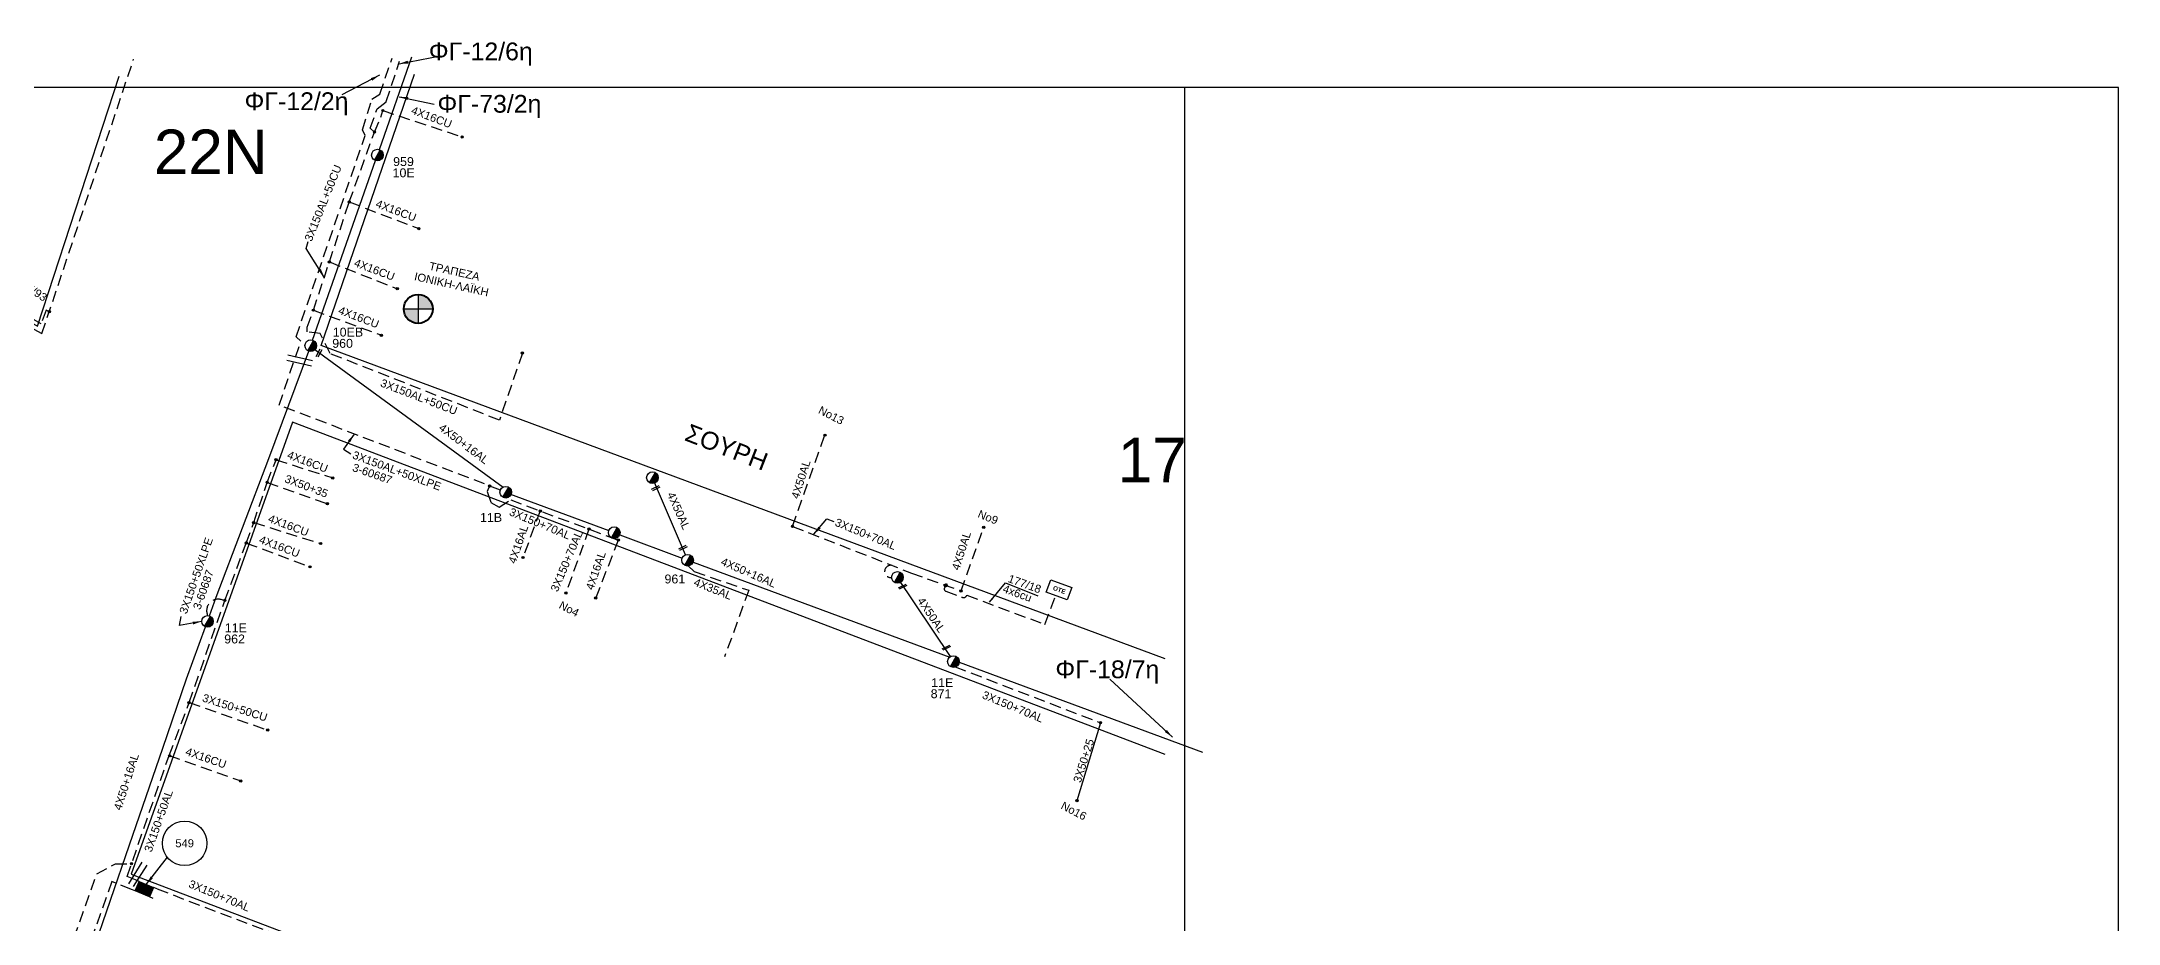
# Model space of a CAD drawing. Header units: millimetres. Extents: x 751 to 1825, y 358 to 872.
# Drawn here: x 1591.4 to 1825, y 762.4 to 861.6 of the extents above; entities that cross this region are included whole.
import ezdxf

# ---------------------------------------------------------------- set-up
doc = ezdxf.new("R2010")
doc.units = ezdxf.units.MM
doc.linetypes.add('DASHED', pattern=[19.05, 12.7, -6.35])
for name, color, linetype in [('Link Box 4 Διευθύνσεων', 7, 'Continuous'), ('Pillar OTE', 7, 'Continuous'), ('Άγνωστα', 7, 'Continuous'), ('Γυμνά εναέρια ΧΤ (3Φ)   3x50+35CU', 7, 'Continuous'), ('Γυμνά εναέρια ΧΤ (3Φ)   4x35AL', 7, 'Continuous'), ('Γυμνά εναέρια ΧΤ και ΦΟΠ (3Φ)   4x50+16AL', 7, 'Continuous'), ('Επιγραφές - Σχήματα', 7, 'Continuous'), ('Καλώδια ΧΤ   3x150+50AL', 7, 'DASHED'), ('Καλώδια ΧΤ   3x150+50AL XLPE', 7, 'DASHED'), ('Καλώδια ΧΤ   3x150+50CU', 7, 'DASHED'), ('Καλώδια ΧΤ   3x150+70 XLPE', 7, 'DASHED'), ('Καλώδια ΧΤ   3x150+70AL', 7, 'DASHED'), ('Καλώδια ΧΤ   3x150AL+50CU', 7, 'DASHED'), ('Καλώδια ΧΤ   3x150AL+50XLPE', 7, 'DASHED'), ('Μηχανική τομή', 7, 'Continuous'), ('Στύλος ΦΜ', 7, 'Continuous'), ('Στύλος ΦΜ @ 1', 7, 'Continuous'), ('Συνδέσεις', 7, 'Continuous'), ('Τομή', 7, 'Continuous'), ('Υπόβαθρο ΔΕΗ', 7, 'Continuous'), ('Υπόγεια καλώδια Δικτύου ΧΤ και Παρ. ΧΤ - 3X150+70 AL', 7, 'DASHED'), ('Υπόγεια καλώδια Παροχών ΧΤ   4x16AL', 7, 'DASHED'), ('Υπόγεια καλώδια Παροχών ΧΤ   4x16CU', 7, 'DASHED'), ('Υπόγεια καλώδια Παροχών ΧΤ   4x50AL', 7, 'DASHED'), ('Υπόγεια καλώδια Παροχών ΧΤ   4x6', 7, 'DASHED')]:
    doc.layers.add(name, color=color, linetype=linetype)
doc.styles.get("Standard").update_dxf_attribs({"font": 'arial.ttf'})
doc.linetypes.add('SYN_LINE', pattern='A,0.5,-0.0001,["/\\/\\/\\/",Standard,S=0.1,R=0,X=0,Y=-0.05],-0.25', length=0.7501)
doc.dimstyles.new('ISO-25', dxfattribs={"dimtxt": 2.5, "dimasz": 2.5, "dimexe": 1.25, "dimexo": 0.625, "dimtad": 1, "dimtxsty": 'Standard', "dimcen": 2.5, "dimadec": 0, "dimazin": 0, "dimtfac": 1, "dimtmove": 0, "dimatfit": 3, "dimfxl": 1, "dimarcsym": 0})

# ---------------------------------------------------------------- blocks, each defined once
blk = doc.blocks.new('_ΣΥΝΔΕΣΗ')
at = {"layer": 'Συνδέσεις', "linetype": 'SYN_LINE', "ltscale": 40}
blk.add_hatch(color=256, dxfattribs=at).paths.add_polyline_path([(0.5, -0.01, 1), (-0.5, -0.01, 1)])
at = {"layer": 'Συνδέσεις'}
blk.add_circle((0, -0.01), 0.5, dxfattribs=at)
blk = doc.blocks.new('ΥΠΑΡΧΩΝ ΤΣΙΜΕΝΤΕΝΙΟΣ ΣΤΥΛΟΣ')
at = {"layer": 'Στύλος ΦΜ'}
blk.add_hatch(color=256, dxfattribs=at).paths.add_polyline_path([(-1.29, -2.28, 0.574793), (2.62, 0, 0.268822), (1.3, 2.27)])
blk.add_line((-1.29, -2.28), (1.3, 2.27), dxfattribs=at)
blk.add_circle((0, 0), 2.62, dxfattribs=at)
at = {"layer": 'Στύλος ΦΜ', "flags": 4}
for tag, p in [('ΑΡΙΘΜΟΣ', (-4.68, 8.05)), ('ΤΥΠΟΣ', (-4.91, 3.03))]:
    blk.add_attdef(tag, p, '', height=4, dxfattribs=at)
blk = doc.blocks.new('ΤΟΜΗ')
at = {"layer": 'Τομή', "ltscale": 40}
for p, q in [((-5.68, 0), (5.68, 0)), ((5.68, -2.33), (-5.68, -2.33))]:
    blk.add_line(p, q, dxfattribs=at)
blk = doc.blocks.new('LINK BOX 4 ΑΝΑΧΩΡΗΣΕΩΝ')
at = {"layer": 'Link Box 4 Διευθύνσεων', "ltscale": 40}
blk.add_hatch(color=256, dxfattribs=at).paths.add_polyline_path([(-3.54, 0), (-3.54, -4.67), (3.54, -4.67), (3.54, 0)])
for p, q in [((-3.54, 0), (-5.33, 0)), ((5.33, 0), (3.54, 0)), ((-3.54, -4.67), (-5.33, -4.67)), ((5.33, -4.67), (3.54, -4.67))]:
    blk.add_line(p, q, dxfattribs=at)
blk.add_lwpolyline([(-3.54, -4.67), (-3.54, 0), (3.54, 0), (3.54, -4.67)], close=True, dxfattribs=at)
blk = doc.blocks.new('ΜΗΧΑΝΙΚΗ ΤΟΜΗ')
at = {"layer": 'Μηχανική τομή', "ltscale": 40}
for p, q in [((-1.89, 0.78), (1.89, 0.78)), ((1.89, 0), (-1.89, 0))]:
    blk.add_line(p, q, dxfattribs=at)
blk = doc.blocks.new('TSONTA XT1')
at = {"ltscale": 40}
h = blk.add_hatch(color=256, dxfattribs=at)
h.dxf.hatch_style = 1
h.paths.add_polyline_path([(596, 2487.7), (597.1, 2488.8), (596, 2489.9), (594.9, 2488.8)])
blk.add_lwpolyline([(594.9, 2488.8), (596, 2489.9), (597.1, 2488.8), (596, 2487.7)], close=True, dxfattribs=at)
blk = doc.blocks.new('PILLAR ΟΤΕ')
at = {"layer": 'Pillar OTE', "ltscale": 40}
blk.add_lwpolyline([(-3.31, 2.02), (3.39, 2.02), (3.39, -1.99), (-3.31, -1.99)], close=True, dxfattribs=at)
at = {"layer": 'Pillar OTE', "insert": (-1.81, 0.71), "char_height": 1.3575, "width": 109.961, "attachment_point": 1}
blk.add_mtext('{\\fArial|b1|i0|c161|p34;OTE}', dxfattribs=at)

msp = doc.modelspace()

# ---------------------------------------------------------------- hatches: boundary and pattern name
at = {"layer": 'Επιγραφές - Σχήματα'}
h = msp.add_hatch(color=1, dxfattribs=at)
h.paths.add_polyline_path([(1633.76, 831.54), (1632.12, 831.54, 0.414214), (1633.76, 829.9)])
h.paths.add_polyline_path([(1633.76, 833.17), (1633.76, 831.54), (1635.39, 831.54, 0.414214)])

# ---------------------------------------------------------------- linework, layer by layer
at = {"layer": 'Άγνωστα', "color": 62, "ltscale": 0.1}
msp.add_lwpolyline([(1710.5, 785), (1707.85, 776.23)], dxfattribs=at)
at = {"layer": 'Γυμνά εναέρια ΧΤ (3Φ)   3x50+35CU', "color": 133, "linetype": 'DASHED', "ltscale": 0.1}
msp.add_lwpolyline([(1616.77, 812.03), (1623.55, 809.63)], dxfattribs=at)
at = {"layer": 'Γυμνά εναέρια ΧΤ (3Φ)   4x35AL', "color": 62, "linetype": 'DASHED', "ltscale": 0.1}
msp.add_lwpolyline([(1664.13, 802.65), (1664.81, 802.01), (1670.94, 799.9), (1668.22, 792.41)], dxfattribs=at)
at = {"layer": 'Γυμνά εναέρια ΧΤ και ΦΟΠ (3Φ)   4x50+16AL', "color": 87, "ltscale": 0.1}
for points in [[(1629.39, 849.46), (1633.05, 859.89)], [(1621.88, 828.03), (1628.95, 848.22)]]:
    msp.add_lwpolyline(points, dxfattribs=at)
at = {"layer": 'Γυμνά εναέρια ΧΤ και ΦΟΠ (3Φ)   4x50+16AL', "color": 133, "ltscale": 0.1}
for points in [[(1610.28, 797.01), (1611.05, 799.11), (1616.96, 814.7), (1621.44, 826.8)], [(1597.01, 758.81), (1601.28, 771.26), (1605.03, 782.14), (1607.69, 789.93), (1609.83, 795.78)]]:
    msp.add_lwpolyline(points, dxfattribs=at)
at = {"layer": 'Γυμνά εναέρια ΧΤ και ΦΟΠ (3Φ)   4x50+16AL', "color": 62, "ltscale": 0.1}
for points in [[(1622.14, 826.96), (1643.33, 811.5)], [(1644.01, 810.74), (1655.2, 806.61)], [(1656.42, 806.15), (1663.45, 803.51)], [(1664.68, 803.05), (1693.55, 792.39)], [(1694.61, 791.8), (1721.99, 781.69)]]:
    msp.add_lwpolyline(points, dxfattribs=at)
at = {"layer": 'Επιγραφές - Σχήματα', "ltscale": 0.1}
msp.add_lwpolyline([(1720, 856.45), (751.91, 856.45), (751.91, 369.88), (1720, 369.88)], close=True, dxfattribs=at)
msp.add_lwpolyline([(1720, 369.88), (1825, 369.88), (1825, 856.45), (1720, 856.45)], dxfattribs=at)
at = {"layer": 'Επιγραφές - Σχήματα', "color": 1}
for points in [[(1633.76, 833.17), (1633.76, 829.9)], [(1632.12, 831.54), (1635.39, 831.54)]]:
    msp.add_lwpolyline(points, dxfattribs=at)
at = {"layer": 'Επιγραφές - Σχήματα', "color": 1, "lineweight": 40}
msp.add_circle((1633.76, 831.54), 1.63, dxfattribs=at)
at = {"layer": 'Επιγραφές - Σχήματα', "ltscale": 0.1}
msp.add_circle((1607.49, 771.44), 2.5, dxfattribs=at)
at = {"layer": 'Καλώδια ΧΤ   3x150+50AL', "color": 151, "linetype": 'DASHED', "ltscale": 0.1}
for points in [[(1588.87, 830.19), (1591.44, 828.76), (1601.75, 859.64)], [(1592.27, 831.24), (1591.92, 831.39), (1591.34, 829.88), (1586.25, 832.71), (1584.85, 832.43)]]:
    msp.add_lwpolyline(points, dxfattribs=at)
at = {"layer": 'Καλώδια ΧΤ   3x150+50AL', "color": 133, "linetype": 'DASHED', "ltscale": 0.1}
msp.add_lwpolyline([(1601.95, 767.33), (1601.02, 767.72), (1605.73, 781.31), (1608, 787.27), (1612.01, 798.76), (1614.42, 805.21), (1615.26, 807.51), (1616.77, 812.03), (1617.77, 814.58)], dxfattribs=at)
at = {"layer": 'Καλώδια ΧΤ   3x150+50AL XLPE', "color": 133, "linetype": 'DASHED', "ltscale": 0.1}
msp.add_arc((1611.27, 797.59), 1.31, 61.7402, 204.1791, dxfattribs=at)
at = {"layer": 'Καλώδια ΧΤ   3x150+50CU', "color": 6, "linetype": 'DASHED', "ltscale": 0.1}
msp.add_lwpolyline([(1608, 787.27), (1616.83, 784.18)], dxfattribs=at)
at = {"layer": 'Καλώδια ΧΤ   3x150+70 XLPE', "color": 5, "linetype": 'DASHED', "ltscale": 0.1}
msp.add_lwpolyline([(1601.5, 766.25), (1599.31, 767.15), (1595.93, 757.68), (1582.88, 721.88), (1582.82, 721.65), (1582.41, 721.41), (1581.99, 721.37), (1581.75, 721.03)], dxfattribs=at)
at = {"layer": 'Καλώδια ΧΤ   3x150+70AL', "color": 6, "linetype": 'DASHED', "ltscale": 0.1}
msp.add_lwpolyline([(1652.96, 806.78), (1650.37, 799.59)], dxfattribs=at)
at = {"layer": 'Καλώδια ΧΤ   3x150AL+50CU', "color": 2, "linetype": 'DASHED', "ltscale": 0.1}
for points in [[(1628.84, 851.43), (1628.36, 851.86), (1629.15, 854.05), (1630.16, 854.85), (1631.66, 859.42)], [(1645.48, 826.58), (1642.89, 819.03), (1623.84, 826.52), (1622.75, 828.78), (1621.26, 828.97), (1621.28, 829.48), (1621.97, 831.4), (1623.77, 836.82), (1626, 843.57), (1628.84, 851.43), (1629.56, 853.1)]]:
    msp.add_lwpolyline(points, dxfattribs=at)
at = {"layer": 'Καλώδια ΧΤ   3x150AL+50XLPE', "color": 6, "linetype": 'DASHED', "ltscale": 0.1}
msp.add_lwpolyline([(1643, 811.17), (1618.11, 820.72), (1620.56, 827.92), (1620.02, 828.4), (1627.79, 851.03), (1627.49, 851.69), (1628.56, 855.14), (1629.44, 855.68), (1630.83, 859.76)], dxfattribs=at)
at = {"layer": 'Καλώδια ΧΤ   3x150AL+50XLPE', "color": 133, "linetype": 'DASHED', "ltscale": 0.1}
msp.add_lwpolyline([(1481.67, 792.09), (1472.29, 795.68), (1465.99, 775.98), (1477.59, 771.42), (1491.09, 766.16), (1500.12, 762.26), (1509.4, 758.46), (1517.92, 755.13), (1529.01, 750.57), (1537.84, 746.98), (1563.97, 736.66), (1561.92, 730.9), (1581.69, 723.13), (1597.61, 767.99), (1599.71, 769.14), (1601.51, 769.15)], dxfattribs=at)
at = {"layer": 'Υπόβαθρο ΔΕΗ', "ltscale": 0.1}
for points in [[(1540.15, 858.6), (1590.93, 829.62), (1600.13, 857.7)], [(1717.76, 792.19), (1622.86, 827.44), (1633.35, 857.93)], [(1717.76, 781.43), (1619.61, 818.81), (1601.47, 767.98), (1709.51, 726.86), (1719.79, 752.53)]]:
    msp.add_lwpolyline(points, dxfattribs=at)
at = {"layer": 'Υπόγεια καλώδια Δικτύου ΧΤ και Παρ. ΧΤ - 3X150+70 AL', "color": 6, "linetype": 'DASHED', "ltscale": 0.1}
msp.add_lwpolyline([(1641.79, 811.64), (1641.52, 810.99), (1641.94, 809.78), (1642.85, 809.25), (1644.16, 810.06), (1656.26, 805.55)], dxfattribs=at)
at = {"layer": 'Υπόγεια καλώδια Δικτύου ΧΤ και Παρ. ΧΤ - 3X150+70 AL', "color": 62, "linetype": 'DASHED', "ltscale": 0.1}
for points in [[(1675.86, 807.08), (1689.23, 801.84), (1694.82, 799.83)], [(1694.14, 791.29), (1710.5, 785)]]:
    msp.add_lwpolyline(points, dxfattribs=at)
at = {"layer": 'Υπόγεια καλώδια Δικτύου ΧΤ και Παρ. ΧΤ - 3X150+70 AL', "color": 173, "linetype": 'DASHED', "ltscale": 0.1}
msp.add_lwpolyline([(1604.41, 766.31), (1709.87, 725.94), (1718.18, 747.58), (1720.01, 746.9)], dxfattribs=at)
at = {"layer": 'Υπόγεια καλώδια Δικτύου ΧΤ και Παρ. ΧΤ - 3X150+70 AL', "color": 62, "linetype": 'DASHED', "ltscale": 0.1}
msp.add_arc((1686.91, 802.02), 0.688, 76.6249, 277.9707, dxfattribs=at)
at = {"layer": 'Υπόγεια καλώδια Παροχών ΧΤ   4x16AL', "color": 6, "linetype": 'DASHED', "ltscale": 0.1}
for points in [[(1647.46, 808.83), (1645.54, 803.59)], [(1656.26, 805.55), (1653.73, 799.04)]]:
    msp.add_lwpolyline(points, dxfattribs=at)
at = {"layer": 'Υπόγεια καλώδια Παροχών ΧΤ   4x16CU', "color": 2, "linetype": 'DASHED', "ltscale": 0.1}
for points in [[(1629.56, 853.1), (1629.78, 853.86), (1638.7, 850.89)], [(1626, 843.57), (1633.83, 840.58)], [(1623.77, 836.82), (1631.41, 833.81)], [(1621.97, 831.4), (1629.62, 828.58)]]:
    msp.add_lwpolyline(points, dxfattribs=at)
at = {"layer": 'Υπόγεια καλώδια Παροχών ΧΤ   4x16CU', "color": 133, "linetype": 'DASHED', "ltscale": 0.1}
for points in [[(1617.77, 814.58), (1624.14, 812.54)], [(1615.26, 807.51), (1622.79, 805.16)], [(1614.42, 805.21), (1621.59, 802.54)], [(1605.73, 781.31), (1613.8, 778.45)]]:
    msp.add_lwpolyline(points, dxfattribs=at)
at = {"layer": 'Υπόγεια καλώδια Παροχών ΧΤ   4x50AL', "color": 62, "linetype": 'DASHED', "ltscale": 0.1}
for points in [[(1675.86, 807.08), (1679.51, 817.35)], [(1694.82, 799.83), (1697.37, 806.97)]]:
    msp.add_lwpolyline(points, dxfattribs=at)
at = {"layer": 'Υπόγεια καλώδια Παροχών ΧΤ   4x50AL', "color": 62, "linetype": 'Continuous', "ltscale": 0.1}
for points in [[(1663.81, 803.88), (1660.11, 812.56)], [(1693.63, 792.45), (1687.66, 801.35)]]:
    msp.add_lwpolyline(points, dxfattribs=at)
at = {"layer": 'Υπόγεια καλώδια Παροχών ΧΤ   4x6', "color": 62, "linetype": 'DASHED', "ltscale": 0.1}
msp.add_lwpolyline([(1693.01, 800.24, 0.557201), (1693.1, 799.8), (1694.96, 799.11, 0.408305), (1695.47, 799.33), (1704.25, 796.06), (1705.45, 799.28)], format="xyb", dxfattribs=at)

# ---------------------------------------------------------------- block references
at = {"layer": 'Link Box 4 Διευθύνσεων', "ltscale": 0.1, "xscale": 0.2499999999999115, "yscale": 0.2499999999999115, "zscale": 0.2499999999999115, "rotation": 337.5669299075652}
msp.add_blockref('LINK BOX 4 ΑΝΑΧΩΡΗΣΕΩΝ', (1603.18, 766.82), dxfattribs=at)
at = {"layer": 'Pillar OTE', "xscale": 0.375, "yscale": 0.375, "zscale": 0.375, "rotation": 340}
msp.add_blockref('PILLAR ΟΤΕ', (1705.82, 799.95), dxfattribs=at)
at = {"layer": 'Μηχανική τομή', "ltscale": 0.1}
for p, xscale, yscale, zscale, rotation in [((1622.69, 826.53), 0.2500000000000316, 0.2500000000000316, 0.2500000000000316, 62.69221674166852), ((1660.52, 811.29), 0.25000000000004, 0.25000000000004, 0.25000000000004, 25.83418730083189), ((1663.57, 804.59), 0.25000000000004, 0.25000000000004, 0.25000000000004, 25.83418730083189), ((1688.3, 800.22), 0.25000000000004, 0.25000000000004, 0.25000000000004, 25.83418730083189), ((1693.2, 793.36), 0.25000000000004, 0.25000000000004, 0.25000000000004, 25.83418730083189)]:
    msp.add_blockref('ΜΗΧΑΝΙΚΗ ΤΟΜΗ', p, dxfattribs=dict(at, xscale=xscale, yscale=yscale, zscale=zscale, rotation=rotation))
at = {"layer": 'Στύλος ΦΜ @ 1', "ltscale": 0.1}
ref = msp.add_blockref('ΥΠΑΡΧΩΝ ΤΣΙΜΕΝΤΕΝΙΟΣ ΣΤΥΛΟΣ', (1629.17, 848.84), dxfattribs=dict(at, xscale=0.25, yscale=0.25, zscale=0.25))
ref.add_attrib('ΤΥΠΟΣ', '10E', (1630.88, 846.35), dxfattribs={"layer": 'Στύλος ΦΜ', "height": 1, "flags": 4})
ref.add_attrib('ΑΡΙΘΜΟΣ', '959', (1630.94, 847.61), dxfattribs={"layer": 'Στύλος ΦΜ', "height": 1, "flags": 4})
ref = msp.add_blockref('ΥΠΑΡΧΩΝ ΤΣΙΜΕΝΤΕΝΙΟΣ ΣΤΥΛΟΣ', (1621.67, 827.41), dxfattribs=dict(at, xscale=0.25, yscale=0.25, zscale=0.25))
ref.add_attrib('ΤΥΠΟΣ', '960', (1624.09, 827.17), dxfattribs={"layer": 'Στύλος ΦΜ', "height": 1, "flags": 4})
ref.add_attrib('ΑΡΙΘΜΟΣ', '10EB', (1624.15, 828.43), dxfattribs={"layer": 'Στύλος ΦΜ', "height": 1, "flags": 4})
at = {"layer": 'Στύλος ΦΜ @ 1', "ltscale": 0.1, "xscale": 0.25, "yscale": 0.25, "zscale": 0.25}
for p in [(1660.11, 812.56), (1655.81, 806.38), (1687.66, 801.35)]:
    msp.add_blockref('ΥΠΑΡΧΩΝ ΤΣΙΜΕΝΤΕΝΙΟΣ ΣΤΥΛΟΣ', p, dxfattribs=at)
at = {"layer": 'Στύλος ΦΜ @ 1', "ltscale": 0.1}
ref = msp.add_blockref('ΥΠΑΡΧΩΝ ΤΣΙΜΕΝΤΕΝΙΟΣ ΣΤΥΛΟΣ', (1643.61, 810.93), dxfattribs=dict(at, xscale=0.25, yscale=0.25, zscale=0.25))
ref.add_attrib('ΤΥΠΟΣ', '11B', (1640.71, 807.59), dxfattribs={"layer": 'Στύλος ΦΜ', "height": 1, "flags": 4})
ref = msp.add_blockref('ΥΠΑΡΧΩΝ ΤΣΙΜΕΝΤΕΝΙΟΣ ΣΤΥΛΟΣ', (1664.06, 803.28), dxfattribs=dict(at, xscale=0.25, yscale=0.25, zscale=0.25))
ref.add_attrib('ΤΥΠΟΣ', '961', (1661.46, 800.67), dxfattribs={"layer": 'Στύλος ΦΜ', "height": 1, "flags": 4})
ref = msp.add_blockref('ΥΠΑΡΧΩΝ ΤΣΙΜΕΝΤΕΝΙΟΣ ΣΤΥΛΟΣ', (1610.06, 796.4), dxfattribs=dict(at, xscale=0.25, yscale=0.25, zscale=0.25))
ref.add_attrib('ΤΥΠΟΣ', '962', (1611.94, 793.92), dxfattribs={"layer": 'Στύλος ΦΜ', "height": 1, "flags": 4})
ref.add_attrib('ΑΡΙΘΜΟΣ', '11E', (1612, 795.17), dxfattribs={"layer": 'Στύλος ΦΜ', "height": 1, "flags": 4})
ref = msp.add_blockref('ΥΠΑΡΧΩΝ ΤΣΙΜΕΝΤΕΝΙΟΣ ΣΤΥΛΟΣ', (1693.96, 791.88), dxfattribs=dict(at, xscale=0.25, yscale=0.25, zscale=0.25))
ref.add_attrib('ΤΥΠΟΣ', '871', (1691.4, 787.76), dxfattribs={"layer": 'Στύλος ΦΜ', "height": 1, "flags": 4})
ref.add_attrib('ΑΡΙΘΜΟΣ', '11E', (1691.46, 789.01), dxfattribs={"layer": 'Στύλος ΦΜ', "height": 1, "flags": 4})
at = {"layer": 'Συνδέσεις', "ltscale": 0.1, "xscale": 0.25, "yscale": 0.25, "zscale": 0.25}
for p in [(1629.78, 853.86), (1628.84, 851.43), (1638.7, 850.89), (1626, 843.57), (1633.83, 840.58), (1623.77, 836.82), (1631.41, 833.81), (1592.27, 831.24), (1621.97, 831.4), (1629.62, 828.58), (1645.48, 826.58), (1679.51, 817.35), (1617.77, 814.58), (1616.77, 812.03), (1624.14, 812.54), (1641.79, 811.64), (1623.55, 809.63), (1647.49, 808.82), (1615.26, 807.51), (1652.96, 806.78), (1675.86, 807.08), (1697.37, 806.97), (1614.42, 805.21), (1622.79, 805.16), (1645.54, 803.59), (1656.26, 805.55), (1621.59, 802.54), (1650.37, 799.59), (1653.73, 799.04), (1694.82, 799.83), (1612.01, 798.76), (1607.99, 787.27), (1710.5, 785), (1616.83, 784.18), (1605.81, 781.28), (1613.8, 778.45), (1707.85, 776.23), (1601.51, 769.15)]:
    msp.add_blockref('_ΣΥΝΔΕΣΗ', p, dxfattribs=at)
at = {"layer": 'Συνδέσεις', "xscale": 0.2, "yscale": 0.2, "zscale": 0.2, "rotation": 340.1261015023297}
msp.add_blockref('TSONTA XT1', (1411.78, 372.86), dxfattribs=at)
at = {"layer": 'Τομή', "ltscale": 0.1}
for p, xscale, yscale, zscale, rotation in [((1620.36, 825.46), -0.2500000000000452, 0.2499999999998863, 0.25, 166.8592626656217), ((1601.97, 768.1), 0.2499999999999679, 0.2499999999999679, 0.2499999999999679, 57.88909098723436)]:
    msp.add_blockref('ΤΟΜΗ', p, dxfattribs=dict(at, xscale=xscale, yscale=yscale, zscale=zscale, rotation=rotation))

# ---------------------------------------------------------------- texts
at = {"layer": 'Άγνωστα', "color": 7, "ltscale": 0.1, "insert": (1707.41, 778.45), "char_height": 0.9, "width": 84.1859, "attachment_point": 1, "rotation": 72.3009}
msp.add_mtext('3X50+25', dxfattribs=at)
at = {"layer": 'Γυμνά εναέρια ΧΤ (3Φ)   3x50+35CU', "color": 7, "ltscale": 0.1, "insert": (1618.98, 812.93), "char_height": 0.9, "width": 84.1859, "attachment_point": 1, "rotation": 339.1161}
msp.add_mtext('3X50+35', dxfattribs=at)
at = {"layer": 'Γυμνά εναέρια ΧΤ (3Φ)   4x35AL', "color": 7, "ltscale": 0.1, "insert": (1665, 801.3), "char_height": 0.9, "width": 84.1859, "attachment_point": 1, "rotation": 338.2928}
msp.add_mtext('4X35AL', dxfattribs=at)
at = {"layer": 'Γυμνά εναέρια ΧΤ και ΦΟΠ (3Φ)   4x50+16AL', "color": 7, "ltscale": 0.1, "char_height": 0.9, "width": 84.1859, "attachment_point": 1}
for insert, rotation in [((1636.53, 818.72), 323.0594), ((1668.07, 803.62), 336.5752), ((1599.48, 775.35), 72.1018)]:
    msp.add_mtext('4X50+16AL', dxfattribs=dict(at, insert=insert, rotation=rotation))
at = {"layer": 'Επιγραφές - Σχήματα', "ltscale": 0.1}
for s, insert, char_height, width, attachment_point in [('ΦΓ-12/6η', (1640.8, 860.2), 2, 8.5591, 5), ('ΦΓ-12/2η', (1620.07, 854.6), 2, 8.5591, 5), ('ΦΓ-73/2η', (1641.77, 854.31), 2, 6.2196, 5), ('22N', (1604.02, 851.71), 5, 9.6451, 1), ('17', (1712.44, 817.05), 5, 9.6451, 1), ('ΦΓ-18/7η', (1711.27, 790.71), 2, 8.5591, 5)]:
    msp.add_mtext(s, dxfattribs=dict(at, insert=insert, char_height=char_height, width=width, attachment_point=attachment_point))
at = {"layer": 'Επιγραφές - Σχήματα', "ltscale": 0.1, "char_height": 0.9}
for s, insert, width, attachment_point, rotation in [('ΤΡΑΠΕΖΑ\\PΙΟΝΙΚΗ-ΛΑΪΚΗ', (1637.67, 835.03), 8.5591, 5, 347.4225), ('157/93', (1588.92, 835.2), 84.1859, 1, 326.5722), ('No13', (1679.09, 820.66), 84.1859, 1, 332.713), ('3-60687', (1626.57, 814.19), 84.1859, 1, 340.7431), ('No9', (1696.95, 808.97), 84.1859, 1, 338), ('No4', (1649.91, 798.73), 84.1859, 1, 332.713), ('No16', (1706.37, 776.17), 84.1859, 1, 332.713)]:
    msp.add_mtext(s, dxfattribs=dict(at, insert=insert, width=width, attachment_point=attachment_point, rotation=rotation))
at = {"layer": 'Επιγραφές - Σχήματα', "ltscale": 0.1, "insert": (1668.44, 815.98), "char_height": 2, "attachment_point": 5, "rotation": 338.743}
msp.add_mtext('ΣΟΥΡΗ', dxfattribs=at)
at = {"layer": 'Επιγραφές - Σχήματα', "color": 7, "ltscale": 0.1, "insert": (1608.4, 797.94), "char_height": 0.9, "width": 84.1859, "attachment_point": 1, "rotation": 70.6054}
msp.add_mtext('3-60687', dxfattribs=at)
at = {"layer": 'Επιγραφές - Σχήματα', "color": 7, "ltscale": 0.1, "insert": (1607.49, 771.44), "char_height": 0.9, "width": 2.0723, "attachment_point": 5}
msp.add_mtext('549', dxfattribs=at)
at = {"layer": 'Καλώδια ΧΤ   3x150+50AL', "color": 7, "linetype": 'DASHED', "ltscale": 0.1, "insert": (1602.91, 770.67), "char_height": 0.9, "width": 84.1859, "attachment_point": 1, "rotation": 70.5075}
msp.add_mtext('3X150+50AL', dxfattribs=at)
at = {"layer": 'Καλώδια ΧΤ   3x150+50CU', "color": 7, "linetype": 'DASHED', "ltscale": 0.1, "insert": (1609.67, 788.28), "char_height": 0.9, "width": 84.1859, "attachment_point": 1, "rotation": 342.3313}
msp.add_mtext('3X150+50CU', dxfattribs=at)
at = {"layer": 'Καλώδια ΧΤ   3x150+70AL', "color": 7, "linetype": 'DASHED', "ltscale": 0.1, "insert": (1648.61, 799.99), "char_height": 0.9, "width": 84.1859, "attachment_point": 1, "rotation": 66.9361}
msp.add_mtext('3X150+70AL', dxfattribs=at)
at = {"layer": 'Καλώδια ΧΤ   3x150AL+50CU', "color": 7, "linetype": 'DASHED', "ltscale": 0.1, "char_height": 0.9, "width": 84.1859, "attachment_point": 1}
for insert, rotation in [((1620.93, 839.39), 68.0397), ((1629.75, 823.7), 339.026)]:
    msp.add_mtext('3X150AL+50CU', dxfattribs=dict(at, insert=insert, rotation=rotation))
at = {"layer": 'Καλώδια ΧΤ   3x150AL+50XLPE', "color": 7, "linetype": 'DASHED', "ltscale": 0.1, "char_height": 0.9}
for s, insert, width, attachment_point, rotation in [('3X150AL+50XLPE', (1631.37, 813.34), 13.9242, 5, 339.5969), ('3X150+50XLPE', (1606.86, 797.46), 84.1859, 1, 70.6054)]:
    msp.add_mtext(s, dxfattribs=dict(at, insert=insert, width=width, attachment_point=attachment_point, rotation=rotation))
at = {"layer": 'Υπόγεια καλώδια Δικτύου ΧΤ και Παρ. ΧΤ - 3X150+70 AL', "color": 7, "linetype": 'DASHED', "ltscale": 0.1, "char_height": 0.9, "width": 84.1859, "attachment_point": 1, "rotation": 337.5398}
for insert in [(1644.25, 809.21), (1680.89, 808.03), (1697.45, 788.62), (1608.2, 767.36)]:
    msp.add_mtext('3X150+70AL', dxfattribs=dict(at, insert=insert))
at = {"layer": 'Υπόγεια καλώδια Παροχών ΧΤ   4x16AL', "color": 7, "linetype": 'DASHED', "ltscale": 0.1, "char_height": 0.9, "width": 84.1859, "attachment_point": 1, "rotation": 71.0462}
for insert in [(1643.86, 803.11), (1652.58, 800.14)]:
    msp.add_mtext('4X16AL', dxfattribs=dict(at, insert=insert))
at = {"layer": 'Υπόγεια καλώδια Παροχών ΧΤ   4x16CU', "color": 7, "linetype": 'DASHED', "ltscale": 0.1, "char_height": 0.9, "width": 84.1859, "attachment_point": 1}
for insert, rotation in [((1633.21, 854.37), 339.2909), ((1629.21, 843.86), 339.2909), ((1626.78, 837.22), 339.2909), ((1625.01, 831.87), 339.2909), ((1619.26, 815.62), 339.2909), ((1617.11, 808.46), 339.2909), ((1616.1, 806.09), 339.2909), ((1607.8, 782.25), 340.8011)]:
    msp.add_mtext('4X16CU', dxfattribs=dict(at, insert=insert, rotation=rotation))
at = {"layer": 'Υπόγεια καλώδια Παροχών ΧΤ   4x50AL', "color": 7, "linetype": 'DASHED', "ltscale": 0.1, "char_height": 0.9, "width": 84.1859, "attachment_point": 1}
for insert, rotation in [((1675.69, 810.38), 72.3009), ((1662.55, 811.06), 294.1758), ((1693.74, 802.35), 72.3009), ((1690.6, 799.22), 304.1053)]:
    msp.add_mtext('4X50AL', dxfattribs=dict(at, insert=insert, rotation=rotation))
at = {"layer": 'Υπόγεια καλώδια Παροχών ΧΤ   4x50AL', "color": 7, "ltscale": 0.2, "char_height": 0.9, "attachment_point": 1, "rotation": 340}
for s, insert in [('177/18', (1700.32, 801.7)), ('4x6cu', (1699.73, 800.56))]:
    msp.add_mtext_dynamic_manual_height_columns(s, width=1.8, gutter_width=12.5, heights=[0.118], dxfattribs=dict(at, insert=insert))

# ---------------------------------------------------------------- leaders
at = {"layer": 'Επιγραφές - Σχήματα', "ltscale": 40}
for points in [[(1631.63, 859.11), (1636.28, 860.02)], [(1629.4, 857.82), (1625.18, 855.62)], [(1631.63, 855.41), (1635.57, 854.55)], [(1718.59, 783.39), (1711.55, 789.92)]]:
    msp.add_leader(points, dimstyle='ISO-25', override={"dimasz": 1, "dimtad": 0}, dxfattribs=at)
at = {"layer": 'Επιγραφές - Σχήματα', "ltscale": 0.1}
for points in [[(1623.2, 835.11), (1621.16, 838.33), (1621.37, 839.12)], [(1626.57, 817.46), (1625.35, 815.75), (1626.18, 815.24)], [(1678.27, 806.19), (1679.72, 807.94), (1680.52, 807.64)], [(1609.4, 796.4), (1606.92, 795.93), (1607.11, 796.94)], [(1603.18, 766.82), (1605.55, 769.87)]]:
    msp.add_leader(points, dimstyle='ISO-25', override={"dimasz": 1, "dimgap": 0.625, "dimtad": 0}, dxfattribs=at)
at = {"layer": 'Επιγραφές - Σχήματα'}
msp.add_leader([(1698.03, 798.56), (1699.82, 800.75), (1703.47, 799.28)], dimstyle='ISO-25', override={"dimasz": 0.5, "dimgap": 0.625, "dimtad": 0}, dxfattribs=at)

doc.saveas('drawing.dxf')
